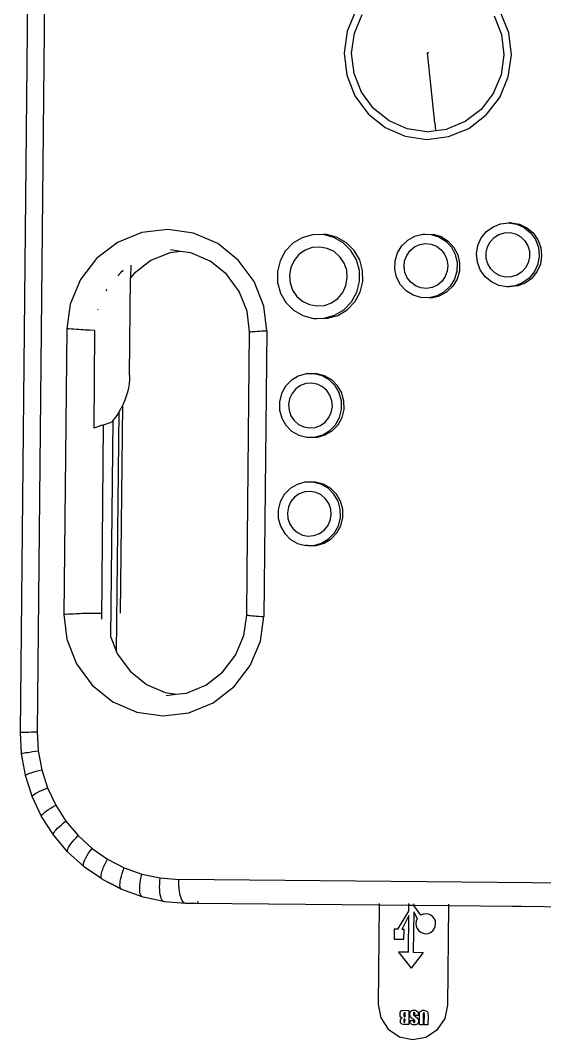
# Model space of a CAD drawing. Extents: x 3485972 to 3601240, y -625657 to -591207.
# Drawn here: x 3495404.9 to 3495535.7, y -608200.6 to -607946.4 of the extents above; entities that cross this region are included whole.
import ezdxf

# ---------------------------------------------------------------- set-up
doc = ezdxf.new("R2010")
doc.units = 0
doc.header["$LTSCALE"] = 6
doc.header["$MEASUREMENT"] = 0
doc.layers.add('medical equipment', color=171, linetype='CONTINUOUS', lineweight=25)

msp = doc.modelspace()

# ---------------------------------------------------------------- linework, layer by layer
at = {"layer": 'medical equipment'}
for p, q in [((3495404.93, -608123.94), (3495408.17, -607799.89)), ((3495412.37, -607800.11), (3495409.13, -608123.8)), ((3495488.61, -607943.96), (3495486.48, -607949.08)), ((3495488.29, -607949.59), (3495490.23, -607944.94)), ((3495523.12, -607945.27), (3495524.97, -607949.96)), ((3495526.79, -607949.48), (3495524.76, -607944.32)), ((3495486.48, -607949.08), (3495485.71, -607954.58)), ((3495487.59, -607954.59), (3495488.29, -607949.59)), ((3495524.97, -607949.96), (3495525.57, -607954.97)), ((3495527.45, -607954.99), (3495526.79, -607949.48)), ((3495485.71, -607954.58), (3495486.37, -607960.09)), ((3495488.19, -607959.61), (3495487.59, -607954.59)), ((3495506.75, -607954.47), (3495506.55, -607954.5)), ((3495508.31, -607971.96), (3495506.55, -607954.5)), ((3495506.81, -607954.47), (3495506.75, -607954.47)), ((3495525.57, -607954.97), (3495524.87, -607959.98)), ((3495526.68, -607960.49), (3495527.45, -607954.99)), ((3495486.37, -607960.09), (3495488.4, -607965.24)), ((3495490.04, -607964.3), (3495488.19, -607959.61)), ((3495524.87, -607959.98), (3495522.93, -607964.63)), ((3495524.55, -607965.61), (3495526.68, -607960.49)), ((3495493.02, -607968.34), (3495490.04, -607964.3)), ((3495488.4, -607965.24), (3495491.67, -607969.69)), ((3495522.93, -607964.63), (3495519.87, -607968.61)), ((3495521.19, -607969.98), (3495524.55, -607965.61)), ((3495496.92, -607971.46), (3495493.02, -607968.34)), ((3495519.87, -607968.61), (3495515.91, -607971.65)), ((3495491.67, -607969.69), (3495495.96, -607973.11)), ((3495501.48, -607973.44), (3495496.92, -607971.46)), ((3495508.31, -607971.96), (3495508.51, -607973.89)), ((3495515.91, -607971.65), (3495511.31, -607973.54)), ((3495516.83, -607973.32), (3495521.19, -607969.98)), ((3495495.96, -607973.11), (3495500.97, -607975.29)), ((3495506.39, -607974.15), (3495501.48, -607973.44)), ((3495506.39, -607974.15), (3495508.51, -607973.89)), ((3495508.51, -607973.89), (3495511.31, -607973.54)), ((3495511.78, -607975.39), (3495516.83, -607973.32)), ((3495500.97, -607975.29), (3495506.37, -607976.07)), ((3495506.37, -607976.07), (3495511.78, -607975.39)), ((3495522.86, -607997.84), (3495524.77, -607997.1)), ((3495524.77, -607997.1), (3495526.8, -607996.89)), ((3495526.8, -607996.89), (3495528.81, -607997.23)), ((3495527.43, -607996.9), (3495526.8, -607996.89)), ((3495527.43, -607996.9), (3495529.44, -607997.23)), ((3495528.81, -607997.23), (3495530.67, -607998.08)), ((3495529.44, -607997.23), (3495531.3, -607998.09)), ((3495435.22, -607999.32), (3495429.17, -608001.81)), ((3495441.7, -607998.52), (3495435.22, -607999.32)), ((3495448.16, -607999.45), (3495441.7, -607998.52)), ((3495454.17, -608002.06), (3495448.16, -607999.45)), ((3495477.84, -607999.85), (3495475.25, -608000.59)), ((3495480.53, -607999.82), (3495477.84, -607999.85)), ((3495483.14, -608000.51), (3495480.53, -607999.82)), ((3495481.36, -607999.83), (3495480.53, -607999.82)), ((3495483.97, -608000.51), (3495481.36, -607999.83)), ((3495503.36, -608000.2), (3495505.35, -607999.72)), ((3495505.35, -607999.72), (3495505.93, -607999.74)), ((3495505.93, -607999.74), (3495505.97, -607999.73)), ((3495505.97, -607999.73), (3495507.39, -607999.78)), ((3495507.39, -607999.78), (3495509.34, -608000.38)), ((3495507.39, -607999.78), (3495508.01, -607999.79)), ((3495509.97, -608000.39), (3495508.01, -607999.79)), ((3495519.92, -608000.66), (3495521.21, -607999.05)), ((3495521.21, -607999.05), (3495522.86, -607997.84)), ((3495523.11, -608000.53), (3495524.33, -607999.77)), ((3495524.33, -607999.77), (3495525.69, -607999.35)), ((3495525.69, -607999.35), (3495527.12, -607999.31)), ((3495527.12, -607999.31), (3495528.51, -607999.64)), ((3495528.51, -607999.64), (3495529.77, -608000.34)), ((3495530.67, -607998.08), (3495532.25, -607999.4)), ((3495531.3, -607998.09), (3495532.88, -607999.4)), ((3495532.25, -607999.4), (3495533.45, -608001.08)), ((3495532.88, -607999.4), (3495534.07, -608001.09)), ((3495429.17, -608001.81), (3495423.95, -608005.81)), ((3495459.31, -608006.16), (3495454.17, -608002.06)), ((3495472.93, -608001.99), (3495471.04, -608003.95)), ((3495475.25, -608000.59), (3495472.93, -608001.99)), ((3495485.49, -608001.85), (3495483.14, -608000.51)), ((3495486.31, -608001.86), (3495483.97, -608000.51)), ((3495487.41, -608003.77), (3495485.49, -608001.85)), ((3495488.24, -608003.78), (3495486.31, -608001.86)), ((3495500.08, -608002.61), (3495501.57, -608001.18)), ((3495501.57, -608001.18), (3495503.36, -608000.2)), ((3495503.26, -608002.9), (3495504.57, -608002.3)), ((3495504.57, -608002.3), (3495505.98, -608002.07)), ((3495505.98, -608002.07), (3495507.4, -608002.22)), ((3495507.4, -608002.22), (3495508.73, -608002.74)), ((3495509.34, -608000.38), (3495511.08, -608001.48)), ((3495509.97, -608000.39), (3495511.7, -608001.48)), ((3495511.08, -608001.48), (3495512.47, -608002.99)), ((3495511.7, -608001.48), (3495513.1, -608003)), ((3495518.75, -608004.61), (3495519.08, -608002.56)), ((3495519.08, -608002.56), (3495519.92, -608000.66)), ((3495521.45, -608002.87), (3495522.13, -608001.59)), ((3495522.13, -608001.59), (3495523.11, -608000.53)), ((3495529.77, -608000.34), (3495530.81, -608001.34)), ((3495530.81, -608001.34), (3495531.55, -608002.58)), ((3495533.45, -608001.08), (3495534.17, -608003.03)), ((3495534.07, -608001.09), (3495534.79, -608003.04)), ((3495442.21, -608004.33), (3495437.48, -608006.28)), ((3495444.9, -608004), (3495442.21, -608004.33)), ((3495444.9, -608004), (3495442.41, -608003.64)), ((3495447.47, -608004.34), (3495444.9, -608004)), ((3495452.28, -608006.43), (3495447.47, -608004.34)), ((3495471.04, -608003.95), (3495469.72, -608006.35)), ((3495474.44, -608004.82), (3495473.22, -608006.28)), ((3495475.99, -608003.72), (3495474.44, -608004.82)), ((3495477.76, -608003.07), (3495475.99, -608003.72)), ((3495479.64, -608002.91), (3495477.76, -608003.07)), ((3495481.5, -608003.25), (3495479.64, -608002.91)), ((3495483.2, -608004.07), (3495481.5, -608003.25)), ((3495484.64, -608005.32), (3495483.2, -608004.07)), ((3495488.78, -608006.14), (3495487.41, -608003.77)), ((3495489.61, -608006.14), (3495488.24, -608003.78)), ((3495498.42, -608006.37), (3495499.01, -608004.38)), ((3495499.01, -608004.38), (3495500.08, -608002.61)), ((3495500.81, -608006.36), (3495501.32, -608005)), ((3495501.32, -608005), (3495502.15, -608003.82)), ((3495502.15, -608003.82), (3495503.26, -608002.9)), ((3495508.73, -608002.74), (3495509.89, -608003.59)), ((3495509.89, -608003.59), (3495510.79, -608004.72)), ((3495510.79, -608004.72), (3495511.37, -608006.05)), ((3495512.47, -608002.99), (3495513.44, -608004.82)), ((3495513.1, -608003), (3495514.06, -608004.83)), ((3495513.44, -608004.82), (3495513.9, -608006.85)), ((3495514.06, -608004.83), (3495514.53, -608006.86)), ((3495518.95, -608006.68), (3495518.75, -608004.61)), ((3495521.12, -608004.29), (3495521.45, -608002.87)), ((3495521.16, -608005.74), (3495521.12, -608004.29)), ((3495531.55, -608002.58), (3495531.96, -608003.97)), ((3495531.96, -608003.97), (3495532, -608005.43)), ((3495534.37, -608005.1), (3495534.04, -608007.15)), ((3495534.17, -608003.03), (3495534.37, -608005.1)), ((3495535, -608005.11), (3495534.67, -608007.16)), ((3495534.79, -608003.04), (3495535, -608005.11)), ((3495423.95, -608005.81), (3495419.92, -608011.05)), ((3495432.48, -608007.42), (3495432.44, -608010.6)), ((3495437.48, -608006.28), (3495433.29, -608009.49)), ((3495456.4, -608009.72), (3495452.28, -608006.43)), ((3495463.23, -608011.48), (3495459.31, -608006.16)), ((3495469.72, -608006.35), (3495469.05, -608009.01)), ((3495473.22, -608006.28), (3495472.42, -608008.02)), ((3495485.71, -608006.9), (3495484.64, -608005.32)), ((3495486.35, -608008.71), (3495485.71, -608006.9)), ((3495489.51, -608008.78), (3495488.78, -608006.14)), ((3495490.33, -608008.79), (3495489.61, -608006.14)), ((3495498.35, -608008.45), (3495498.42, -608006.37)), ((3495500.66, -608007.81), (3495500.81, -608006.36)), ((3495511.37, -608006.05), (3495511.6, -608007.49)), ((3495511.6, -608007.49), (3495511.45, -608008.94)), ((3495513.9, -608006.85), (3495513.84, -608008.93)), ((3495514.53, -608006.86), (3495514.47, -608008.93)), ((3495519.68, -608008.63), (3495518.95, -608006.68)), ((3495521.57, -608007.14), (3495521.16, -608005.74)), ((3495522.32, -608008.38), (3495521.57, -608007.14)), ((3495531.67, -608006.84), (3495530.99, -608008.13)), ((3495532, -608005.43), (3495531.67, -608006.84)), ((3495534.04, -608007.15), (3495533.2, -608009.05)), ((3495534.67, -608007.16), (3495533.83, -608009.06)), ((3495429.91, -608009.38), (3495429.21, -608010.06)), ((3495430.62, -608008.78), (3495429.91, -608009.38)), ((3495433.29, -608009.49), (3495432.44, -608010.6)), ((3495459.54, -608013.98), (3495456.4, -608009.72)), ((3495469.05, -608009.01), (3495469.08, -608011.75)), ((3495472.42, -608008.02), (3495472.08, -608009.91)), ((3495472.08, -608009.91), (3495472.24, -608011.83)), ((3495486.51, -608010.62), (3495486.35, -608008.71)), ((3495489.53, -608011.53), (3495489.51, -608008.78)), ((3495490.36, -608011.54), (3495490.33, -608008.79)), ((3495498.82, -608010.47), (3495498.35, -608008.45)), ((3495500.89, -608009.24), (3495500.66, -608007.81)), ((3495501.47, -608010.57), (3495500.89, -608009.24)), ((3495511.45, -608008.94), (3495510.94, -608010.3)), ((3495513.84, -608008.93), (3495513.25, -608010.92)), ((3495514.47, -608008.93), (3495513.88, -608010.93)), ((3495520.87, -608010.32), (3495519.68, -608008.63)), ((3495523.35, -608009.38), (3495522.32, -608008.38)), ((3495524.61, -608010.07), (3495523.35, -608009.38)), ((3495526, -608010.41), (3495524.61, -608010.07)), ((3495528.79, -608009.95), (3495527.43, -608010.36)), ((3495530.01, -608009.18), (3495528.79, -608009.95)), ((3495530.99, -608008.13), (3495530.01, -608009.18)), ((3495533.2, -608009.05), (3495531.91, -608010.66)), ((3495533.83, -608009.06), (3495532.54, -608010.67)), ((3495419.92, -608011.05), (3495417.36, -608017.17)), ((3495432.2, -608034.87), (3495432.44, -608010.6)), ((3495465.66, -608017.66), (3495463.23, -608011.48)), ((3495469.08, -608011.75), (3495469.8, -608014.4)), ((3495472.24, -608011.83), (3495472.87, -608013.64)), ((3495485.36, -608014.25), (3495486.17, -608012.51)), ((3495486.17, -608012.51), (3495486.51, -608010.62)), ((3495488.86, -608014.19), (3495489.53, -608011.53)), ((3495489.69, -608014.2), (3495490.36, -608011.54)), ((3495499.79, -608012.31), (3495498.82, -608010.47)), ((3495501.18, -608013.82), (3495499.79, -608012.31)), ((3495502.37, -608011.7), (3495501.47, -608010.57)), ((3495503.53, -608012.56), (3495502.37, -608011.7)), ((3495504.86, -608013.08), (3495503.53, -608012.56)), ((3495509, -608012.4), (3495507.69, -608012.99)), ((3495510.1, -608011.48), (3495509, -608012.4)), ((3495510.94, -608010.3), (3495510.1, -608011.48)), ((3495512.18, -608012.69), (3495510.69, -608014.12)), ((3495511.32, -608014.12), (3495512.8, -608012.7)), ((3495513.25, -608010.92), (3495512.18, -608012.69)), ((3495513.88, -608010.93), (3495512.8, -608012.7)), ((3495522.45, -608011.63), (3495520.87, -608010.32)), ((3495524.31, -608012.49), (3495522.45, -608011.63)), ((3495526.32, -608012.82), (3495524.31, -608012.49)), ((3495527.43, -608010.36), (3495526, -608010.41)), ((3495528.35, -608012.61), (3495526.32, -608012.82)), ((3495528.97, -608012.62), (3495526.94, -608012.83)), ((3495530.26, -608011.88), (3495528.35, -608012.61)), ((3495528.97, -608012.62), (3495530.88, -608011.88)), ((3495531.91, -608010.66), (3495530.26, -608011.88)), ((3495530.88, -608011.88), (3495532.54, -608010.67)), ((3495426.47, -608013.5), (3495426.24, -608013.86)), ((3495461.49, -608018.93), (3495459.54, -608013.98)), ((3495469.8, -608014.4), (3495471.18, -608016.76)), ((3495472.87, -608013.64), (3495473.95, -608015.22)), ((3495473.95, -608015.22), (3495475.38, -608016.46)), ((3495484.15, -608015.72), (3495485.36, -608014.25)), ((3495487.54, -608016.58), (3495488.86, -608014.19)), ((3495488.37, -608016.59), (3495489.69, -608014.2)), ((3495502.92, -608014.91), (3495501.18, -608013.82)), ((3495504.87, -608015.51), (3495502.92, -608014.91)), ((3495506.28, -608013.22), (3495504.86, -608013.08)), ((3495507.69, -608012.99), (3495506.28, -608013.22)), ((3495508.9, -608015.1), (3495506.91, -608015.58)), ((3495507.54, -608015.58), (3495509.52, -608015.11)), ((3495510.69, -608014.12), (3495508.9, -608015.1)), ((3495509.52, -608015.11), (3495511.32, -608014.12)), ((3495526.94, -608012.83), (3495526.32, -608012.82)), ((3495417.36, -608017.17), (3495416.51, -608023.29)), ((3495466.39, -608023.79), (3495465.66, -608017.66)), ((3495471.18, -608016.76), (3495473.1, -608018.68)), ((3495475.38, -608016.46), (3495477.09, -608017.28)), ((3495477.09, -608017.28), (3495478.94, -608017.62)), ((3495478.94, -608017.62), (3495480.82, -608017.46)), ((3495480.82, -608017.46), (3495482.6, -608016.81)), ((3495482.6, -608016.81), (3495484.15, -608015.72)), ((3495485.66, -608018.54), (3495487.54, -608016.58)), ((3495486.48, -608018.55), (3495488.37, -608016.59)), ((3495506.91, -608015.58), (3495504.87, -608015.51)), ((3495507.54, -608015.58), (3495506.91, -608015.58)), ((3495424.23, -608018.5), (3495424.19, -608018.62)), ((3495462.12, -608024.06), (3495461.49, -608018.93)), ((3495473.1, -608018.68), (3495475.44, -608020.03)), ((3495475.44, -608020.03), (3495478.05, -608020.71)), ((3495480.75, -608020.68), (3495483.34, -608019.94)), ((3495481.57, -608020.69), (3495484.16, -608019.95)), ((3495483.34, -608019.94), (3495485.66, -608018.54)), ((3495484.16, -608019.95), (3495486.48, -608018.55)), ((3495478.05, -608020.71), (3495478.81, -608020.7)), ((3495478.81, -608020.7), (3495478.88, -608020.72)), ((3495478.88, -608020.72), (3495480.75, -608020.68)), ((3495480.75, -608020.68), (3495481.57, -608020.69)), ((3495416.51, -608023.29), (3495415.8, -608094.56)), ((3495417.08, -608023.33), (3495416.51, -608023.29)), ((3495417.68, -608023.38), (3495417.08, -608023.33)), ((3495418.29, -608023.42), (3495417.68, -608023.38)), ((3495418.9, -608023.47), (3495418.29, -608023.42)), ((3495419.5, -608023.51), (3495418.9, -608023.47)), ((3495420.07, -608023.55), (3495419.5, -608023.51)), ((3495420.6, -608023.59), (3495420.07, -608023.55)), ((3495421.07, -608023.62), (3495420.6, -608023.59)), ((3495421.48, -608023.64), (3495421.07, -608023.62)), ((3495421.82, -608023.66), (3495421.48, -608023.64)), ((3495422.07, -608023.67), (3495421.82, -608023.66)), ((3495422.24, -608023.68), (3495422.07, -608023.67)), ((3495423.46, -608023.69), (3495422.24, -608023.68)), ((3495423.46, -608023.69), (3495423.22, -608048.07)), ((3495461.5, -608084.1), (3495462.12, -608024.06)), ((3495462.17, -608024.08), (3495462.12, -608024.06)), ((3495462.17, -608024.08), (3495462.23, -608024.05)), ((3495462.23, -608024.08), (3495462.17, -608024.08)), ((3495462.23, -608024.05), (3495462.44, -608024.03)), ((3495462.44, -608024.03), (3495462.73, -608024.01)), ((3495462.73, -608024.01), (3495463.1, -608023.98)), ((3495463.1, -608023.98), (3495463.54, -608023.95)), ((3495463.54, -608023.95), (3495464.04, -608023.92)), ((3495464.04, -608023.92), (3495464.59, -608023.89)), ((3495464.59, -608023.89), (3495465.17, -608023.85)), ((3495465.17, -608023.85), (3495465.78, -608023.82)), ((3495466.39, -608023.79), (3495465.68, -608095.06)), ((3495465.78, -608023.82), (3495466.39, -608023.79)), ((3495432.2, -608034.87), (3495432.16, -608035.93)), ((3495474.25, -608035.11), (3495472.49, -608036.17)), ((3495476.21, -608034.55), (3495474.25, -608035.11)), ((3495478.25, -608034.52), (3495476.21, -608034.55)), ((3495480.23, -608035.04), (3495478.25, -608034.52)), ((3495478.88, -608034.53), (3495478.25, -608034.52)), ((3495480.85, -608035.05), (3495478.88, -608034.53)), ((3495482.01, -608036.06), (3495480.23, -608035.04)), ((3495482.63, -608036.07), (3495480.85, -608035.05)), ((3495431.88, -608038.05), (3495431.65, -608039.09)), ((3495432.05, -608037), (3495431.88, -608038.05)), ((3495432.16, -608035.93), (3495432.05, -608037)), ((3495471.06, -608037.65), (3495470.06, -608039.46)), ((3495472.49, -608036.17), (3495471.06, -608037.65)), ((3495474.81, -608037.48), (3495473.64, -608038.31)), ((3495476.16, -608036.98), (3495474.81, -608037.48)), ((3495477.58, -608036.86), (3495476.16, -608036.98)), ((3495478.98, -608037.12), (3495477.58, -608036.86)), ((3495480.28, -608037.74), (3495478.98, -608037.12)), ((3495481.36, -608038.68), (3495480.28, -608037.74)), ((3495483.46, -608037.52), (3495482.01, -608036.06)), ((3495484.09, -608037.52), (3495482.63, -608036.07)), ((3495484.5, -608039.31), (3495483.46, -608037.52)), ((3495485.13, -608039.31), (3495484.09, -608037.52)), ((3495431.35, -608040.12), (3495430.99, -608041.13)), ((3495431.65, -608039.09), (3495431.35, -608040.12)), ((3495470.06, -608039.46), (3495469.56, -608041.48)), ((3495472.71, -608039.42), (3495472.1, -608040.73)), ((3495473.64, -608038.31), (3495472.71, -608039.42)), ((3495482.18, -608039.88), (3495481.36, -608038.68)), ((3495482.66, -608041.25), (3495482.18, -608039.88)), ((3495485.05, -608041.31), (3495484.5, -608039.31)), ((3495485.68, -608041.32), (3495485.13, -608039.31)), ((3495429.57, -608044), (3495430.1, -608043.07)), ((3495429.95, -608094.23), (3495430.46, -608042.34)), ((3495430.58, -608042.11), (3495430.1, -608043.07)), ((3495430.99, -608041.13), (3495430.58, -608042.11)), ((3495469.56, -608041.48), (3495469.58, -608043.56)), ((3495472.1, -608040.73), (3495471.85, -608042.17)), ((3495471.85, -608042.17), (3495471.97, -608043.62)), ((3495482.52, -608044.14), (3495482.78, -608042.7)), ((3495482.78, -608042.7), (3495482.66, -608041.25)), ((3495485.07, -608043.39), (3495485.05, -608041.31)), ((3495485.7, -608043.4), (3495485.68, -608041.32)), ((3495428.35, -608045.75), (3495428.06, -608046.09)), ((3495428.99, -608044.89), (3495428.35, -608045.75)), ((3495428.95, -608103.89), (3495429.57, -608044)), ((3495429.57, -608044), (3495428.99, -608044.89)), ((3495469.58, -608043.56), (3495470.13, -608045.56)), ((3495470.13, -608045.56), (3495471.16, -608047.35)), ((3495471.97, -608043.62), (3495472.45, -608044.99)), ((3495472.45, -608044.99), (3495473.26, -608046.19)), ((3495480.99, -608046.56), (3495481.91, -608045.45)), ((3495481.91, -608045.45), (3495482.52, -608044.14)), ((3495483.56, -608047.22), (3495484.56, -608045.4)), ((3495484.19, -608047.22), (3495485.19, -608045.41)), ((3495484.56, -608045.4), (3495485.07, -608043.39)), ((3495485.19, -608045.41), (3495485.7, -608043.4)), ((3495425.46, -608047.31), (3495423.22, -608048.07)), ((3495425.23, -608095.75), (3495425.71, -608047.22)), ((3495425.46, -608047.31), (3495425.71, -608047.22)), ((3495425.71, -608047.22), (3495427.66, -608046.56)), ((3495427.51, -608100.24), (3495428.06, -608046.09)), ((3495428.06, -608046.09), (3495427.66, -608046.56)), ((3495471.16, -608047.35), (3495472.62, -608048.81)), ((3495473.26, -608046.19), (3495474.35, -608047.13)), ((3495474.35, -608047.13), (3495475.64, -608047.75)), ((3495475.64, -608047.75), (3495477.05, -608048.01)), ((3495477.05, -608048.01), (3495478.47, -608047.89)), ((3495478.47, -608047.89), (3495479.82, -608047.39)), ((3495479.82, -608047.39), (3495480.99, -608046.56)), ((3495482.14, -608048.7), (3495483.56, -608047.22)), ((3495482.76, -608048.71), (3495484.19, -608047.22)), ((3495472.62, -608048.81), (3495474.4, -608049.83)), ((3495474.4, -608049.83), (3495476.37, -608050.35)), ((3495476.37, -608050.35), (3495476.95, -608050.34)), ((3495476.95, -608050.34), (3495477, -608050.35)), ((3495477, -608050.35), (3495478.41, -608050.32)), ((3495478.41, -608050.32), (3495480.38, -608049.76)), ((3495478.41, -608050.32), (3495479.04, -608050.33)), ((3495479.04, -608050.33), (3495481, -608049.77)), ((3495480.38, -608049.76), (3495482.14, -608048.7)), ((3495481, -608049.77), (3495482.76, -608048.71)), ((3495472.21, -608063.16), (3495470.78, -608064.65)), ((3495473.96, -608062.1), (3495472.21, -608063.16)), ((3495475.93, -608061.54), (3495473.96, -608062.1)), ((3495477.97, -608061.52), (3495475.93, -608061.54)), ((3495479.94, -608062.04), (3495477.97, -608061.52)), ((3495478.59, -608061.53), (3495477.97, -608061.52)), ((3495480.57, -608062.04), (3495478.59, -608061.53)), ((3495481.72, -608063.06), (3495479.94, -608062.04)), ((3495482.35, -608063.06), (3495480.57, -608062.04)), ((3495483.18, -608064.51), (3495481.72, -608063.06)), ((3495483.8, -608064.52), (3495482.35, -608063.06)), ((3495470.78, -608064.65), (3495469.78, -608066.46)), ((3495473.35, -608065.3), (3495472.43, -608066.41)), ((3495474.53, -608064.47), (3495473.35, -608065.3)), ((3495475.87, -608063.98), (3495474.53, -608064.47)), ((3495477.29, -608063.86), (3495475.87, -608063.98)), ((3495478.7, -608064.12), (3495477.29, -608063.86)), ((3495479.99, -608064.74), (3495478.7, -608064.12)), ((3495481.08, -608065.68), (3495479.99, -608064.74)), ((3495481.89, -608066.88), (3495481.08, -608065.68)), ((3495484.22, -608066.3), (3495483.18, -608064.51)), ((3495484.84, -608066.31), (3495483.8, -608064.52)), ((3495469.78, -608066.46), (3495469.27, -608068.48)), ((3495469.27, -608068.48), (3495469.29, -608070.56)), ((3495471.82, -608067.73), (3495471.56, -608069.16)), ((3495472.43, -608066.41), (3495471.82, -608067.73)), ((3495482.37, -608068.25), (3495481.89, -608066.88)), ((3495482.49, -608069.7), (3495482.37, -608068.25)), ((3495484.76, -608068.31), (3495484.22, -608066.3)), ((3495484.79, -608070.39), (3495484.76, -608068.31)), ((3495485.39, -608068.31), (3495484.84, -608066.31)), ((3495485.41, -608070.39), (3495485.39, -608068.31)), ((3495469.29, -608070.56), (3495469.84, -608072.56)), ((3495471.56, -608069.16), (3495471.68, -608070.62)), ((3495471.68, -608070.62), (3495472.16, -608071.99)), ((3495481.63, -608072.45), (3495482.24, -608071.13)), ((3495482.24, -608071.13), (3495482.49, -608069.7)), ((3495484.28, -608072.4), (3495484.79, -608070.39)), ((3495484.9, -608072.41), (3495485.41, -608070.39)), ((3495469.84, -608072.56), (3495470.88, -608074.35)), ((3495472.16, -608071.99), (3495472.98, -608073.18)), ((3495472.98, -608073.18), (3495474.07, -608074.12)), ((3495479.53, -608074.39), (3495480.7, -608073.56)), ((3495480.7, -608073.56), (3495481.63, -608072.45)), ((3495483.28, -608074.22), (3495484.28, -608072.4)), ((3495483.9, -608074.22), (3495484.9, -608072.41)), ((3495470.88, -608074.35), (3495472.34, -608075.81)), ((3495472.34, -608075.81), (3495474.11, -608076.83)), ((3495474.07, -608074.12), (3495475.36, -608074.75)), ((3495475.36, -608074.75), (3495476.76, -608075)), ((3495476.76, -608075), (3495478.19, -608074.88)), ((3495478.19, -608074.88), (3495479.53, -608074.39)), ((3495480.09, -608076.76), (3495481.85, -608075.7)), ((3495480.72, -608076.77), (3495482.47, -608075.71)), ((3495481.85, -608075.7), (3495483.28, -608074.22)), ((3495482.47, -608075.71), (3495483.9, -608074.22)), ((3495474.11, -608076.83), (3495476.09, -608077.34)), ((3495476.67, -608077.34), (3495476.09, -608077.34)), ((3495476.67, -608077.34), (3495476.71, -608077.35)), ((3495476.71, -608077.35), (3495478.13, -608077.32)), ((3495478.13, -608077.32), (3495480.09, -608076.76)), ((3495478.13, -608077.32), (3495478.75, -608077.33)), ((3495478.75, -608077.33), (3495480.72, -608076.77)), ((3495461.41, -608094.7), (3495461.5, -608084.1)), ((3495416.37, -608094.53), (3495415.8, -608094.56)), ((3495415.8, -608094.56), (3495416.53, -608100.69)), ((3495416.96, -608094.5), (3495416.37, -608094.53)), ((3495417.58, -608094.46), (3495416.96, -608094.5)), ((3495418.19, -608094.43), (3495417.58, -608094.46)), ((3495418.79, -608094.4), (3495418.19, -608094.43)), ((3495419.36, -608094.37), (3495418.79, -608094.4)), ((3495419.89, -608094.35), (3495419.36, -608094.37)), ((3495420.36, -608094.33), (3495419.89, -608094.35)), ((3495420.78, -608094.31), (3495420.36, -608094.33)), ((3495421.11, -608094.3), (3495420.78, -608094.31)), ((3495421.37, -608094.29), (3495421.11, -608094.3)), ((3495421.53, -608094.29), (3495421.37, -608094.29)), ((3495424.99, -608094.32), (3495421.53, -608094.29)), ((3495460.68, -608099.82), (3495461.41, -608094.7)), ((3495461.47, -608094.69), (3495461.41, -608094.7)), ((3495461.53, -608094.69), (3495461.47, -608094.69)), ((3495461.47, -608094.69), (3495461.53, -608094.72)), ((3495461.53, -608094.72), (3495461.73, -608094.74)), ((3495461.73, -608094.74), (3495462.02, -608094.77)), ((3495462.02, -608094.77), (3495462.39, -608094.8)), ((3495462.39, -608094.8), (3495462.83, -608094.84)), ((3495462.83, -608094.84), (3495463.33, -608094.88)), ((3495463.33, -608094.88), (3495463.88, -608094.93)), ((3495463.88, -608094.93), (3495464.46, -608094.97)), ((3495464.46, -608094.97), (3495465.06, -608095.02)), ((3495464.83, -608101.18), (3495465.68, -608095.06)), ((3495465.06, -608095.02), (3495465.68, -608095.06)), ((3495416.53, -608100.69), (3495418.96, -608106.87)), ((3495427.51, -608100.24), (3495428.95, -608103.89)), ((3495458.63, -608104.73), (3495460.68, -608099.82)), ((3495462.27, -608107.3), (3495464.83, -608101.18)), ((3495428.95, -608103.89), (3495429.16, -608104.43)), ((3495429.16, -608104.43), (3495432.3, -608108.7)), ((3495455.4, -608108.93), (3495458.63, -608104.73)), ((3495418.96, -608106.87), (3495422.88, -608112.19)), ((3495432.3, -608108.7), (3495436.42, -608111.98)), ((3495451.22, -608112.13), (3495455.4, -608108.93)), ((3495458.24, -608112.54), (3495462.27, -608107.3)), ((3495422.88, -608112.19), (3495428.02, -608116.29)), ((3495436.42, -608111.98), (3495441.07, -608114.03)), ((3495441.07, -608114.03), (3495441.12, -608114.03)), ((3495441.12, -608114.03), (3495443.79, -608114.42)), ((3495443.79, -608114.42), (3495446.37, -608114.13)), ((3495446.37, -608114.13), (3495451.22, -608112.13)), ((3495453.02, -608116.54), (3495458.24, -608112.54)), ((3495428.02, -608116.29), (3495434.03, -608118.9)), ((3495441.3, -608114.73), (3495441.35, -608114.73)), ((3495441.35, -608114.73), (3495443.79, -608114.42)), ((3495446.97, -608119.03), (3495453.02, -608116.54)), ((3495434.03, -608118.9), (3495440.49, -608119.83)), ((3495440.49, -608119.83), (3495446.97, -608119.03)), ((3495404.93, -608123.94), (3495405.05, -608123.93)), ((3495405.22, -608129.24), (3495404.93, -608123.94)), ((3495405.05, -608123.93), (3495405.27, -608123.92)), ((3495405.27, -608123.92), (3495405.59, -608123.9)), ((3495405.59, -608123.9), (3495406, -608123.89)), ((3495406, -608123.89), (3495406.49, -608123.87)), ((3495406.49, -608123.87), (3495407.06, -608123.85)), ((3495407.06, -608123.85), (3495407.7, -608123.84)), ((3495407.7, -608123.84), (3495408.39, -608123.82)), ((3495408.39, -608123.82), (3495409.13, -608123.8)), ((3495409.13, -608123.8), (3495409.39, -608128.56)), ((3495405.2, -608129.27), (3495405.22, -608129.24)), ((3495406.21, -608134.63), (3495405.2, -608129.27)), ((3495405.22, -608129.24), (3495405.34, -608129.19)), ((3495405.34, -608129.19), (3495405.56, -608129.14)), ((3495405.56, -608129.14), (3495405.87, -608129.07)), ((3495405.87, -608129.07), (3495406.28, -608129)), ((3495406.28, -608129), (3495406.77, -608128.92)), ((3495406.77, -608128.92), (3495407.33, -608128.84)), ((3495407.33, -608128.84), (3495407.97, -608128.75)), ((3495407.97, -608128.75), (3495408.65, -608128.66)), ((3495408.65, -608128.66), (3495409.39, -608128.56)), ((3495409.39, -608128.56), (3495410.25, -608133.25)), ((3495406.2, -608134.69), (3495406.21, -608134.63)), ((3495406.24, -608134.71), (3495406.2, -608134.69)), ((3495406.21, -608134.63), (3495406.32, -608134.54)), ((3495407.89, -608139.84), (3495406.24, -608134.71)), ((3495406.32, -608134.54), (3495406.53, -608134.43)), ((3495406.53, -608134.43), (3495406.83, -608134.3)), ((3495406.83, -608134.3), (3495407.23, -608134.15)), ((3495407.23, -608134.15), (3495407.7, -608133.99)), ((3495407.7, -608133.99), (3495408.25, -608133.81)), ((3495408.25, -608133.81), (3495408.87, -608133.63)), ((3495408.87, -608133.63), (3495409.54, -608133.44)), ((3495409.54, -608133.44), (3495410.25, -608133.25)), ((3495410.25, -608133.25), (3495411.71, -608137.78)), ((3495407.89, -608139.84), (3495407.99, -608139.71)), ((3495407.99, -608139.71), (3495408.18, -608139.54)), ((3495408.18, -608139.54), (3495408.46, -608139.35)), ((3495408.46, -608139.35), (3495408.83, -608139.13)), ((3495408.83, -608139.13), (3495409.28, -608138.88)), ((3495409.28, -608138.88), (3495409.8, -608138.62)), ((3495409.8, -608138.62), (3495410.39, -608138.35)), ((3495410.39, -608138.35), (3495411.03, -608138.07)), ((3495411.03, -608138.07), (3495411.71, -608137.78)), ((3495411.71, -608137.78), (3495413.74, -608142.08)), ((3495407.89, -608139.94), (3495407.89, -608139.84)), ((3495410.24, -608144.91), (3495407.89, -608139.94)), ((3495407.96, -608139.98), (3495407.89, -608139.94)), ((3495413.09, -608142.45), (3495413.74, -608142.08)), ((3495413.74, -608142.08), (3495416.29, -608146.07)), ((3495410.22, -608144.78), (3495410.3, -608144.61)), ((3495410.24, -608144.91), (3495410.22, -608144.78)), ((3495410.3, -608144.61), (3495410.46, -608144.39)), ((3495410.46, -608144.39), (3495410.72, -608144.14)), ((3495410.72, -608144.14), (3495411.05, -608143.85)), ((3495411.05, -608143.85), (3495411.47, -608143.53)), ((3495411.47, -608143.53), (3495411.95, -608143.19)), ((3495411.95, -608143.19), (3495412.5, -608142.83)), ((3495412.5, -608142.83), (3495413.09, -608142.45)), ((3495413.2, -608149.53), (3495410.24, -608144.91)), ((3495414.23, -608147.84), (3495414.67, -608147.43)), ((3495414.67, -608147.43), (3495415.16, -608146.99)), ((3495415.16, -608146.99), (3495415.71, -608146.53)), ((3495415.71, -608146.53), (3495416.29, -608146.07)), ((3495416.29, -608146.07), (3495419.34, -608149.68)), ((3495413.16, -608149.37), (3495413.22, -608149.16)), ((3495413.2, -608149.53), (3495413.16, -608149.37)), ((3495416.72, -608153.71), (3495413.2, -608149.53)), ((3495413.22, -608149.16), (3495413.35, -608148.9)), ((3495413.35, -608148.9), (3495413.57, -608148.59)), ((3495413.57, -608148.59), (3495413.86, -608148.23)), ((3495413.86, -608148.23), (3495414.23, -608147.84)), ((3495418.82, -608150.22), (3495419.34, -608149.68)), ((3495419.34, -608149.68), (3495422.83, -608152.86)), ((3495416.97, -608152.62), (3495417.21, -608152.21)), ((3495417.21, -608152.21), (3495417.53, -608151.75)), ((3495417.53, -608151.75), (3495417.9, -608151.27)), ((3495417.9, -608151.27), (3495418.34, -608150.75)), ((3495418.34, -608150.75), (3495418.82, -608150.22)), ((3495416.67, -608153.53), (3495416.69, -608153.28)), ((3495416.72, -608153.71), (3495416.67, -608153.53)), ((3495416.69, -608153.28), (3495416.79, -608152.98)), ((3495420.76, -608157.39), (3495416.72, -608153.71)), ((3495416.79, -608152.98), (3495416.97, -608152.62)), ((3495421.29, -608155.19), (3495421.6, -608154.64)), ((3495421.6, -608154.64), (3495421.97, -608154.07)), ((3495421.97, -608154.07), (3495422.38, -608153.47)), ((3495422.38, -608153.47), (3495422.83, -608152.86)), ((3495422.83, -608152.86), (3495426.69, -608155.55)), ((3495420.67, -608156.91), (3495420.72, -608156.57)), ((3495420.68, -608157.19), (3495420.67, -608156.91)), ((3495420.76, -608157.39), (3495420.68, -608157.19)), ((3495420.72, -608156.57), (3495420.85, -608156.16)), ((3495420.9, -608157.52), (3495420.76, -608157.39)), ((3495420.85, -608156.16), (3495421.04, -608155.7)), ((3495425.22, -608160.5), (3495420.9, -608157.52)), ((3495421.04, -608155.7), (3495421.29, -608155.19)), ((3495425.47, -608158.1), (3495425.7, -608157.5)), ((3495425.7, -608157.5), (3495425.99, -608156.87)), ((3495425.99, -608156.87), (3495426.32, -608156.21)), ((3495426.32, -608156.21), (3495426.69, -608155.55)), ((3495426.69, -608155.55), (3495430.86, -608157.7)), ((3495425.07, -608159.98), (3495425.08, -608159.6)), ((3495425.12, -608160.28), (3495425.07, -608159.98)), ((3495425.08, -608159.6), (3495425.15, -608159.16)), ((3495425.15, -608159.16), (3495425.28, -608158.65)), ((3495425.28, -608158.65), (3495425.47, -608158.1)), ((3495429.98, -608160.42), (3495430.13, -608159.78)), ((3495430.13, -608159.78), (3495430.34, -608159.11)), ((3495430.34, -608159.11), (3495430.58, -608158.41)), ((3495430.58, -608158.41), (3495430.86, -608157.7)), ((3495430.86, -608157.7), (3495435.27, -608159.28)), ((3495434.93, -608160.75), (3495435.08, -608160.02)), ((3495435.08, -608160.02), (3495435.27, -608159.28)), ((3495435.27, -608159.28), (3495439.85, -608160.25)), ((3495425.22, -608160.5), (3495425.12, -608160.28)), ((3495425.39, -608160.65), (3495425.22, -608160.5)), ((3495430.24, -608163.14), (3495425.39, -608160.65)), ((3495425.6, -608160.7), (3495425.39, -608160.65)), ((3495430.05, -608162.99), (3495425.6, -608160.7)), ((3495429.79, -608162.03), (3495429.8, -608161.55)), ((3495429.83, -608162.43), (3495429.79, -608162.03)), ((3495429.8, -608161.55), (3495429.87, -608161.02)), ((3495429.92, -608162.75), (3495429.83, -608162.43)), ((3495429.87, -608161.02), (3495429.98, -608160.42)), ((3495434.71, -608162.75), (3495434.75, -608162.13)), ((3495434.75, -608162.13), (3495434.82, -608161.46)), ((3495434.82, -608161.46), (3495434.93, -608160.75)), ((3495439.68, -608162.49), (3495439.7, -608161.77)), ((3495439.69, -608163.18), (3495439.68, -608162.49)), ((3495439.7, -608161.77), (3495439.76, -608161.02)), ((3495439.76, -608161.02), (3495439.85, -608160.25)), ((3495439.85, -608160.25), (3495444.51, -608160.61)), ((3495444.49, -608161.38), (3495444.51, -608160.61)), ((3495444.51, -608162.14), (3495444.49, -608161.38)), ((3495726.9, -608163.44), (3495444.51, -608160.61)), ((3495444.56, -608162.87), (3495444.51, -608162.14)), ((3495430.05, -608162.99), (3495429.92, -608162.75)), ((3495430.24, -608163.14), (3495430.05, -608162.99)), ((3495435.36, -608164.98), (3495430.24, -608163.14)), ((3495434.72, -608163.31), (3495434.71, -608162.75)), ((3495434.77, -608163.81), (3495434.72, -608163.31)), ((3495434.86, -608164.23), (3495434.77, -608163.81)), ((3495434.99, -608164.57), (3495434.86, -608164.23)), ((3495435.16, -608164.82), (3495434.99, -608164.57)), ((3495435.36, -608164.98), (3495435.16, -608164.82)), ((3495435.59, -608165.04), (3495435.36, -608164.98)), ((3495440.68, -608166.11), (3495435.59, -608165.04)), ((3495439.74, -608163.82), (3495439.69, -608163.18)), ((3495439.82, -608164.4), (3495439.74, -608163.82)), ((3495439.94, -608164.91), (3495439.82, -608164.4)), ((3495440.08, -608165.34), (3495439.94, -608164.91)), ((3495444.64, -608163.56), (3495444.56, -608162.87)), ((3495444.75, -608164.21), (3495444.64, -608163.56)), ((3495444.89, -608164.79), (3495444.75, -608164.21)), ((3495445.05, -608165.3), (3495444.89, -608164.79)), ((3495440.26, -608165.69), (3495440.08, -608165.34)), ((3495440.46, -608165.95), (3495440.26, -608165.69)), ((3495440.68, -608166.11), (3495440.46, -608165.95)), ((3495440.92, -608166.18), (3495440.68, -608166.11)), ((3495446.15, -608166.58), (3495440.92, -608166.18)), ((3495445.24, -608165.74), (3495445.05, -608165.3)), ((3495445.45, -608166.09), (3495445.24, -608165.74)), ((3495445.67, -608166.35), (3495445.45, -608166.09)), ((3495445.91, -608166.51), (3495445.67, -608166.35)), ((3495446.15, -608166.58), (3495445.91, -608166.51)), ((3495448.5, -608166.59), (3495446.15, -608166.58)), ((3495448.5, -608166.59), (3495447.8, -608166.53)), ((3495448.73, -608166.54), (3495448.5, -608166.59)), ((3495494.45, -608167.05), (3495448.5, -608166.59)), ((3495449.12, -608166.34), (3495449.05, -608166.38)), ((3495449.33, -608166.13), (3495449.12, -608166.34)), ((3495494.45, -608167.05), (3495494.2, -608191.78)), ((3495494.45, -608166.58), (3495494.45, -608166.84)), ((3495494.45, -608167), (3495494.45, -608167.05)), ((3495501.86, -608167.14), (3495494.45, -608167.05)), ((3495501.85, -608168.49), (3495501.86, -608167.14)), ((3495501.86, -608166.91), (3495501.86, -608166.65)), ((3495501.86, -608167.14), (3495501.86, -608167.07)), ((3495503.14, -608167.15), (3495501.86, -608167.14)), ((3495503.14, -608167.15), (3495503.09, -608167.09)), ((3495503.1, -608166.67), (3495503.1, -608166.92)), ((3495504.87, -608169.52), (3495503.14, -608167.15)), ((3495511.83, -608167.22), (3495503.14, -608167.15)), ((3495511.58, -608191.95), (3495511.83, -608167.22)), ((3495511.83, -608167.01), (3495511.84, -608166.75)), ((3495511.83, -608167.22), (3495511.83, -608167.17)), ((3495527.65, -608167.39), (3495511.83, -608167.22)), ((3495530.01, -608167.4), (3495527.65, -608167.39)), ((3495605.07, -608168.17), (3495530.01, -608167.4)), ((3495499.15, -608173.05), (3495501.85, -608168.49)), ((3495501.83, -608169.62), (3495500.11, -608173.06)), ((3495501.74, -608178.76), (3495501.83, -608169.62)), ((3495503.08, -608168.72), (3495502.98, -608178.78)), ((3495503.08, -608168.72), (3495503.95, -608170.41)), ((3495505.47, -608169.28), (3495504.87, -608169.52)), ((3495506.11, -608169.2), (3495505.47, -608169.28)), ((3495506.74, -608169.29), (3495506.11, -608169.2)), ((3495507.34, -608169.54), (3495506.74, -608169.29)), ((3495507.85, -608169.94), (3495507.34, -608169.54)), ((3495508.23, -608170.46), (3495507.85, -608169.94)), ((3495503.7, -608171.01), (3495503.61, -608171.64)), ((3495503.61, -608171.64), (3495503.69, -608172.28)), ((3495503.69, -608172.28), (3495503.93, -608172.88)), ((3495503.95, -608170.41), (3495503.7, -608171.01)), ((3495508.21, -608172.93), (3495508.46, -608172.33)), ((3495508.47, -608171.05), (3495508.23, -608170.46)), ((3495508.46, -608172.33), (3495508.55, -608171.69)), ((3495508.55, -608171.69), (3495508.47, -608171.05)), ((3495498.19, -608173.04), (3495498.17, -608175.51)), ((3495499.15, -608173.05), (3495498.19, -608173.04)), ((3495500.66, -608173.07), (3495500.11, -608173.06)), ((3495500.64, -608175.54), (3495500.66, -608173.07)), ((3495503.93, -608172.88), (3495504.32, -608173.4)), ((3495504.32, -608173.4), (3495504.82, -608173.8)), ((3495504.82, -608173.8), (3495505.42, -608174.05)), ((3495505.42, -608174.05), (3495506.06, -608174.14)), ((3495506.06, -608174.14), (3495506.7, -608174.06)), ((3495506.7, -608174.06), (3495507.29, -608173.82)), ((3495507.29, -608173.82), (3495507.81, -608173.43)), ((3495507.81, -608173.43), (3495508.21, -608172.93)), ((3495498.17, -608175.51), (3495500.64, -608175.54)), ((3495499.27, -608178.74), (3495502.47, -608182.74)), ((3495501.74, -608178.76), (3495499.27, -608178.74)), ((3495505.45, -608178.8), (3495502.47, -608182.74)), ((3495502.98, -608178.78), (3495505.45, -608178.8)), ((3495494.2, -608191.78), (3495494.83, -608195.11)), ((3495510.89, -608195.27), (3495511.58, -608191.95)), ((3495494.83, -608195.11), (3495496.69, -608197.95)), ((3495499.69, -608194.08), (3495499.72, -608193.77)), ((3495499.69, -608194.41), (3495499.69, -608194.08)), ((3495499.72, -608194.71), (3495499.69, -608194.41)), ((3495499.72, -608193.77), (3495499.78, -608193.55)), ((3495499.8, -608194.93), (3495499.72, -608194.71)), ((3495499.74, -608195.79), (3495499.77, -608195.53)), ((3495499.77, -608195.53), (3495499.84, -608195.36)), ((3495499.78, -608193.55), (3495499.89, -608193.4)), ((3495499.96, -608195.07), (3495499.8, -608194.93)), ((3495499.84, -608195.36), (3495499.99, -608195.25)), ((3495499.89, -608193.4), (3495500.05, -608193.31)), ((3495500.23, -608195.17), (3495499.96, -608195.07)), ((3495499.99, -608195.25), (3495500.23, -608195.17)), ((3495500.05, -608193.31), (3495500.32, -608193.27)), ((3495500.32, -608193.27), (3495500.79, -608193.25)), ((3495500.61, -608195.61), (3495500.6, -608195.86)), ((3495500.62, -608194.19), (3495500.61, -608194.53)), ((3495500.61, -608194.53), (3495500.62, -608194.71)), ((3495500.64, -608195.48), (3495500.61, -608195.61)), ((3495500.63, -608194.02), (3495500.62, -608194.19)), ((3495500.62, -608194.71), (3495500.66, -608194.8)), ((3495500.67, -608193.92), (3495500.63, -608194.02)), ((3495500.7, -608195.43), (3495500.64, -608195.48)), ((3495500.66, -608194.8), (3495500.75, -608194.84)), ((3495500.76, -608193.88), (3495500.67, -608193.92)), ((3495500.82, -608195.42), (3495500.7, -608195.43)), ((3495500.75, -608194.84), (3495500.91, -608194.86)), ((3495500.92, -608193.86), (3495500.76, -608193.88)), ((3495500.79, -608193.25), (3495501.86, -608193.26)), ((3495500.91, -608195.41), (3495500.82, -608195.42)), ((3495500.9, -608196.21), (3495500.91, -608195.41)), ((3495500.91, -608194.86), (3495500.92, -608193.86)), ((3495501.86, -608193.26), (3495501.82, -608196.82)), ((3495502.14, -608194.18), (3495502.16, -608193.85)), ((3495502.17, -608194.63), (3495502.14, -608194.18)), ((3495502.16, -608193.85), (3495502.23, -608193.62)), ((3495502.22, -608194.8), (3495502.17, -608194.63)), ((3495502.29, -608194.94), (3495502.22, -608194.8)), ((3495502.23, -608193.62), (3495502.36, -608193.45)), ((3495502.4, -608195.07), (3495502.29, -608194.94)), ((3495502.36, -608193.45), (3495502.58, -608193.32)), ((3495502.56, -608195.21), (3495502.4, -608195.07)), ((3495503.06, -608195.55), (3495502.56, -608195.21)), ((3495502.58, -608193.32), (3495502.86, -608193.23)), ((3495502.86, -608193.23), (3495503.17, -608193.2)), ((3495503.03, -608193.97), (3495503.02, -608194.09)), ((3495503.02, -608194.09), (3495503.04, -608194.35)), ((3495503.06, -608193.88), (3495503.03, -608193.97)), ((3495503.04, -608194.35), (3495503.1, -608194.5)), ((3495503.12, -608193.82), (3495503.06, -608193.88)), ((3495503.23, -608195.67), (3495503.06, -608195.55)), ((3495503.1, -608194.5), (3495503.53, -608194.83)), ((3495503.2, -608193.81), (3495503.12, -608193.82)), ((3495503.17, -608193.2), (3495503.52, -608193.24)), ((3495503.28, -608193.82), (3495503.2, -608193.81)), ((3495503.32, -608195.77), (3495503.23, -608195.67)), ((3495503.33, -608193.86), (3495503.28, -608193.82)), ((3495503.36, -608193.96), (3495503.33, -608193.86)), ((3495503.36, -608194.12), (3495503.36, -608193.96)), ((3495503.36, -608194.56), (3495503.36, -608194.12)), ((3495504.22, -608194.56), (3495503.36, -608194.56)), ((3495503.52, -608193.24), (3495503.81, -608193.35)), ((3495503.53, -608194.83), (3495503.98, -608195.17)), ((3495503.81, -608193.35), (3495504.02, -608193.51)), ((3495503.98, -608195.17), (3495504.08, -608195.29)), ((3495504.02, -608193.51), (3495504.15, -608193.71)), ((3495504.08, -608195.29), (3495504.17, -608195.46)), ((3495504.15, -608193.71), (3495504.21, -608193.98)), ((3495504.17, -608195.46), (3495504.22, -608195.66)), ((3495504.21, -608193.98), (3495504.22, -608194.33)), ((3495504.22, -608194.33), (3495504.22, -608194.56)), ((3495504.22, -608195.66), (3495504.24, -608195.92)), ((3495504.51, -608196.85), (3495504.53, -608194.47)), ((3495504.53, -608194.47), (3495504.56, -608193.9)), ((3495504.56, -608193.9), (3495504.62, -608193.74)), ((3495504.62, -608193.74), (3495504.72, -608193.57)), ((3495504.72, -608193.57), (3495504.87, -608193.42)), ((3495504.87, -608193.42), (3495505.07, -608193.31)), ((3495505.07, -608193.31), (3495505.3, -608193.25)), ((3495505.3, -608193.25), (3495505.57, -608193.23)), ((3495505.46, -608194.24), (3495505.43, -608196.86)), ((3495505.49, -608193.9), (3495505.46, -608194.24)), ((3495505.53, -608193.85), (3495505.49, -608193.9)), ((3495505.6, -608193.83), (3495505.53, -608193.85)), ((3495505.57, -608193.23), (3495505.87, -608193.26)), ((3495505.67, -608193.85), (3495505.6, -608193.83)), ((3495505.7, -608193.9), (3495505.67, -608193.85)), ((3495505.73, -608194.19), (3495505.7, -608193.9)), ((3495505.7, -608196.86), (3495505.73, -608194.19)), ((3495505.87, -608193.26), (3495506.13, -608193.34)), ((3495506.13, -608193.34), (3495506.34, -608193.46)), ((3495506.34, -608193.46), (3495506.49, -608193.62)), ((3495506.49, -608193.62), (3495506.59, -608193.79)), ((3495506.59, -608193.79), (3495506.63, -608193.98)), ((3495506.65, -608194.77), (3495506.62, -608196.87)), ((3495506.63, -608193.98), (3495506.65, -608194.77)), ((3495508.98, -608198.07), (3495510.89, -608195.27)), ((3495496.69, -608197.95), (3495499.49, -608199.86)), ((3495499.77, -608196.19), (3495499.74, -608195.79)), ((3495499.81, -608196.34), (3495499.77, -608196.19)), ((3495499.87, -608196.46), (3495499.81, -608196.34)), ((3495500.03, -608196.64), (3495499.87, -608196.46)), ((3495500.23, -608196.74), (3495500.03, -608196.64)), ((3495500.51, -608196.79), (3495500.23, -608196.74)), ((3495500.9, -608196.82), (3495500.51, -608196.79)), ((3495500.6, -608195.86), (3495500.63, -608196.1)), ((3495500.63, -608196.1), (3495500.71, -608196.18)), ((3495500.71, -608196.18), (3495500.9, -608196.21)), ((3495501.82, -608196.82), (3495500.9, -608196.82)), ((3495502.2, -608195.75), (3495503.06, -608195.76)), ((3495502.2, -608195.89), (3495502.2, -608195.75)), ((3495502.21, -608196.25), (3495502.2, -608195.89)), ((3495502.27, -608196.49), (3495502.21, -608196.25)), ((3495502.4, -608196.66), (3495502.27, -608196.49)), ((3495502.61, -608196.79), (3495502.4, -608196.66)), ((3495502.89, -608196.88), (3495502.61, -608196.79)), ((3495503.22, -608196.91), (3495502.89, -608196.88)), ((3495503.06, -608195.76), (3495503.06, -608196.02)), ((3495503.06, -608196.02), (3495503.09, -608196.26)), ((3495503.09, -608196.26), (3495503.13, -608196.3)), ((3495503.13, -608196.3), (3495503.2, -608196.31)), ((3495503.2, -608196.31), (3495503.27, -608196.29)), ((3495503.53, -608196.89), (3495503.22, -608196.91)), ((3495503.27, -608196.29), (3495503.32, -608196.24)), ((3495503.36, -608195.88), (3495503.32, -608195.77)), ((3495503.32, -608196.24), (3495503.36, -608196.16)), ((3495503.37, -608196.04), (3495503.36, -608195.88)), ((3495503.36, -608196.16), (3495503.37, -608196.04)), ((3495503.78, -608196.81), (3495503.53, -608196.89)), ((3495503.99, -608196.69), (3495503.78, -608196.81)), ((3495504.12, -608196.52), (3495503.99, -608196.69)), ((3495504.21, -608196.28), (3495504.12, -608196.52)), ((3495504.24, -608195.92), (3495504.21, -608196.28)), ((3495505.43, -608196.86), (3495504.51, -608196.85)), ((3495506.62, -608196.87), (3495505.7, -608196.86)), ((3495506.14, -608199.93), (3495508.98, -608198.07)), ((3495499.49, -608199.86), (3495502.81, -608200.56)), ((3495502.81, -608200.56), (3495506.14, -608199.93))]:
    msp.add_line(p, q, dxfattribs=at)

doc.saveas('drawing.dxf')
